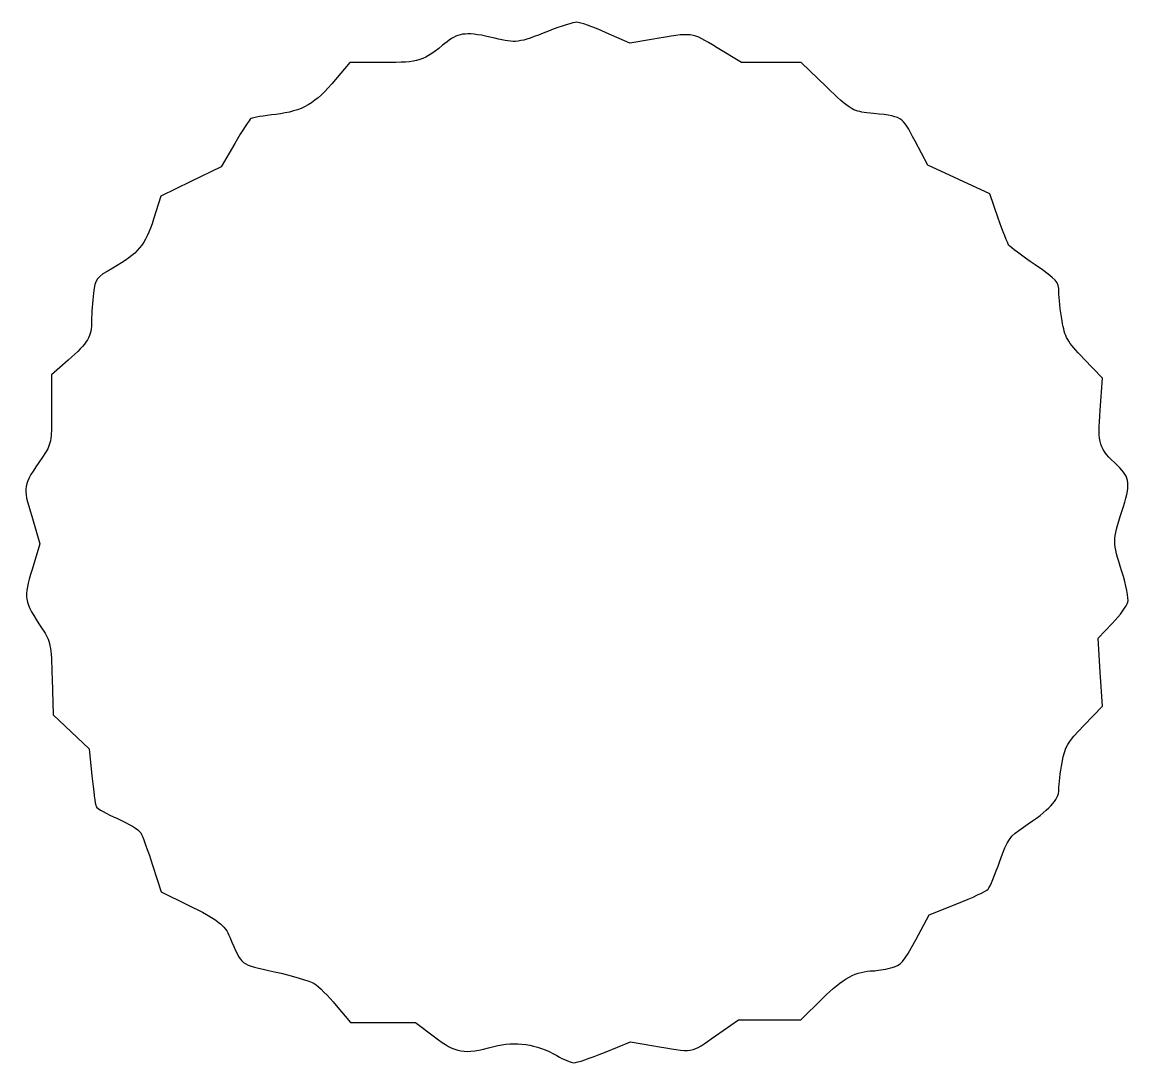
# Model space of a CAD drawing. Header units: centimetres. Extents: x -11.3 to 5, y -11.9 to 3.4.
import ezdxf

# ---------------------------------------------------------------- set-up
doc = ezdxf.new("R2010")
doc.units = ezdxf.units.CM
doc.header["$MEASUREMENT"] = 0
doc.layers.add('Layer 1', color=7, linetype='Continuous')

msp = doc.modelspace()

# ---------------------------------------------------------------- linework, layer by layer
at = {"layer": 'Layer 1'}
msp.add_open_spline([(-3.42842, -11.78008), (-3.72627, -11.6088), (-4.03289, -11.56472), (-4.35084, -11.64749), (-4.35084, -11.64749), (-4.79667, -11.76354), (-4.90283, -11.74635), (-5.21895, -11.50685), (-5.21895, -11.50685), (-5.21895, -11.50685), (-5.49695, -11.29624), (-5.49695, -11.29624), (-5.49695, -11.29624), (-5.49695, -11.29624), (-5.97399, -11.29624), (-5.97399, -11.29624), (-5.97399, -11.29624), (-5.97399, -11.29624), (-6.45103, -11.29624), (-6.45103, -11.29624), (-6.45103, -11.29624), (-6.45103, -11.29624), (-6.65895, -11.04555), (-6.65895, -11.04555), (-6.65895, -11.04555), (-6.77331, -10.90767), (-6.91862, -10.76311), (-6.98186, -10.72432), (-6.98186, -10.72432), (-7.0451, -10.68552), (-7.30736, -10.60757), (-7.56466, -10.5511), (-7.56466, -10.5511), (-8.07452, -10.43921), (-8.04323, -10.46341), (-8.21732, -10.04617), (-8.21732, -10.04617), (-8.29327, -9.86414), (-8.38953, -9.79028), (-8.83891, -9.56926), (-8.83891, -9.56926), (-8.83891, -9.56926), (-9.22429, -9.37971), (-9.22429, -9.37971), (-9.22429, -9.37971), (-9.22429, -9.37971), (-9.34976, -8.99113), (-9.34976, -8.99113), (-9.34976, -8.99113), (-9.41877, -8.77741), (-9.49725, -8.56402), (-9.52417, -8.51693), (-9.52417, -8.51693), (-9.55108, -8.46983), (-9.70408, -8.3757), (-9.86415, -8.30774), (-9.86415, -8.30774), (-10.02422, -8.23979), (-10.16534, -8.15938), (-10.17775, -8.12906), (-10.17775, -8.12906), (-10.19015, -8.09874), (-10.21774, -7.89687), (-10.23905, -7.68047), (-10.23905, -7.68047), (-10.23905, -7.68047), (-10.2778, -7.28699), (-10.2778, -7.28699), (-10.2778, -7.28699), (-10.2778, -7.28699), (-10.54225, -7.0369), (-10.54225, -7.0369), (-10.54225, -7.0369), (-10.54225, -7.0369), (-10.8067, -6.7868), (-10.8067, -6.7868), (-10.8067, -6.7868), (-10.8067, -6.7868), (-10.82173, -6.25636), (-10.82173, -6.25636), (-10.82173, -6.25636), (-10.83588, -5.75727), (-10.84446, -5.71422), (-10.96693, -5.52786), (-10.96693, -5.52786), (-11.23832, -5.11488), (-11.24533, -5.07384), (-11.11581, -4.65592), (-11.11581, -4.65592), (-11.11581, -4.65592), (-11.00024, -4.28299), (-11.00024, -4.28299), (-11.00024, -4.28299), (-11.00024, -4.28299), (-11.12112, -3.87738), (-11.12112, -3.87738), (-11.12112, -3.87738), (-11.25616, -3.42429), (-11.26102, -3.45085), (-10.96227, -3.00977), (-10.96227, -3.00977), (-10.83389, -2.82022), (-10.82919, -2.79548), (-10.82919, -2.30807), (-10.82919, -2.30807), (-10.82919, -2.30807), (-10.82919, -1.80285), (-10.82919, -1.80285), (-10.82919, -1.80285), (-10.82919, -1.80285), (-10.58687, -1.58972), (-10.58687, -1.58972), (-10.58687, -1.58972), (-10.29498, -1.333), (-10.24448, -1.24774), (-10.24397, -1.01079), (-10.24397, -1.01079), (-10.24376, -0.91081), (-10.23078, -0.72925), (-10.21514, -0.60732), (-10.21514, -0.60732), (-10.18756, -0.39229), (-10.17911, -0.3813), (-9.93437, -0.24187), (-9.93437, -0.24187), (-9.56004, -0.02862), (-9.45639, 0.09574), (-9.33537, 0.47676), (-9.33537, 0.47676), (-9.33537, 0.47676), (-9.22834, 0.81374), (-9.22834, 0.81374), (-9.22834, 0.81374), (-9.22834, 0.81374), (-8.78775, 1.02771), (-8.78775, 1.02771), (-8.78775, 1.02771), (-8.78775, 1.02771), (-8.34716, 1.24169), (-8.34716, 1.24169), (-8.34716, 1.24169), (-8.34716, 1.24169), (-8.1468, 1.58438), (-8.1468, 1.58438), (-8.1468, 1.58438), (-8.0366, 1.77286), (-7.9283, 1.93757), (-7.90613, 1.95039), (-7.90613, 1.95039), (-7.88397, 1.96322), (-7.72131, 1.9907), (-7.54468, 2.01147), (-7.54468, 2.01147), (-7.15598, 2.05717), (-6.9671, 2.16745), (-6.66894, 2.52279), (-6.66894, 2.52279), (-6.66894, 2.52279), (-6.4595, 2.77239), (-6.4595, 2.77239), (-6.4595, 2.77239), (-6.4595, 2.77239), (-5.96332, 2.77239), (-5.96332, 2.77239), (-5.96332, 2.77239), (-5.42784, 2.77239), (-5.40279, 2.78057), (-5.03557, 3.07509), (-5.03557, 3.07509), (-4.86382, 3.21284), (-4.73141, 3.2227), (-4.33742, 3.12711), (-4.33742, 3.12711), (-4.02424, 3.05113), (-3.99698, 3.05474), (-3.54791, 3.23172), (-3.54791, 3.23172), (-3.36596, 3.30343), (-3.1808, 3.3621), (-3.13645, 3.3621), (-3.13645, 3.3621), (-3.09209, 3.3621), (-2.89897, 3.29236), (-2.70729, 3.20713), (-2.70729, 3.20713), (-2.70729, 3.20713), (-2.35878, 3.05217), (-2.35878, 3.05217), (-2.35878, 3.05217), (-2.35878, 3.05217), (-2.03907, 3.10754), (-2.03907, 3.10754), (-2.03907, 3.10754), (-1.41993, 3.21477), (-1.467, 3.22067), (-1.07818, 2.98713), (-1.07818, 2.98713), (-1.07818, 2.98713), (-0.72065, 2.77239), (-0.72065, 2.77239), (-0.72065, 2.77239), (-0.72065, 2.77239), (-0.28334, 2.77239), (-0.28334, 2.77239), (-0.28334, 2.77239), (-0.28334, 2.77239), (0.15396, 2.77239), (0.15396, 2.77239), (0.15396, 2.77239), (0.15396, 2.77239), (0.52193, 2.41691), (0.52193, 2.41691), (0.52193, 2.41691), (0.8662, 2.08431), (0.90437, 2.05979), (1.11482, 2.03596), (1.11482, 2.03596), (1.66352, 1.97385), (1.61745, 2.00112), (1.82015, 1.61843), (1.82015, 1.61843), (1.82015, 1.61843), (2.00518, 1.26911), (2.00518, 1.26911), (2.00518, 1.26911), (2.00518, 1.26911), (2.45982, 1.05741), (2.45982, 1.05741), (2.45982, 1.05741), (2.45982, 1.05741), (2.91445, 0.8457), (2.91445, 0.8457), (2.91445, 0.8457), (2.91445, 0.8457), (3.03833, 0.49275), (3.03833, 0.49275), (3.03833, 0.49275), (3.10647, 0.29862), (3.17729, 0.11919), (3.19571, 0.09401), (3.19571, 0.09401), (3.21413, 0.06883), (3.3861, -0.05986), (3.57785, -0.19197), (3.57785, -0.19197), (3.90373, -0.41648), (3.92652, -0.44238), (3.92684, -0.58847), (3.92684, -0.58847), (3.92703, -0.67443), (3.94815, -0.86577), (3.97378, -1.01367), (3.97378, -1.01367), (4.01596, -1.25703), (4.04621, -1.30978), (4.29233, -1.56907), (4.29233, -1.56907), (4.29233, -1.56907), (4.56428, -1.85557), (4.56428, -1.85557), (4.56428, -1.85557), (4.56428, -1.85557), (4.53207, -2.32082), (4.53207, -2.32082), (4.53207, -2.32082), (4.4968, -2.83041), (4.51166, -2.87761), (4.78942, -3.13842), (4.78942, -3.13842), (4.97248, -3.31032), (4.98163, -3.40777), (4.85206, -3.80551), (4.85206, -3.80551), (4.70981, -4.24217), (4.7098, -4.24892), (4.85026, -4.68625), (4.85026, -4.68625), (4.91296, -4.88146), (4.95315, -5.08351), (4.93957, -5.13525), (4.93957, -5.13525), (4.92599, -5.18699), (4.82202, -5.32721), (4.70853, -5.44686), (4.70853, -5.44686), (4.70853, -5.44686), (4.50219, -5.66439), (4.50219, -5.66439), (4.50219, -5.66439), (4.50219, -5.66439), (4.53414, -6.16227), (4.53414, -6.16227), (4.53414, -6.16227), (4.53414, -6.16227), (4.56609, -6.66016), (4.56609, -6.66016), (4.56609, -6.66016), (4.56609, -6.66016), (4.29471, -6.94169), (4.29471, -6.94169), (4.29471, -6.94169), (4.05297, -7.19247), (4.01805, -7.25164), (3.97492, -7.48354), (3.97492, -7.48354), (3.94829, -7.62672), (3.9265, -7.80581), (3.9265, -7.88152), (3.9265, -7.88152), (3.9265, -8.03438), (3.79355, -8.17572), (3.40873, -8.43197), (3.40873, -8.43197), (3.20507, -8.56758), (3.17737, -8.60765), (3.06309, -8.93195), (3.06309, -8.93195), (2.99476, -9.12586), (2.91693, -9.30924), (2.89014, -9.33946), (2.89014, -9.33946), (2.86335, -9.36969), (2.65818, -9.46693), (2.4342, -9.55555), (2.4342, -9.55555), (2.4342, -9.55555), (2.02697, -9.71668), (2.02697, -9.71668), (2.02697, -9.71668), (2.02697, -9.71668), (1.83028, -10.08308), (1.83028, -10.08308), (1.83028, -10.08308), (1.65122, -10.41664), (1.6184, -10.45343), (1.46418, -10.49354), (1.46418, -10.49354), (1.371, -10.51776), (1.25663, -10.53769), (1.21002, -10.53782), (1.21002, -10.53782), (0.96255, -10.53851), (0.76458, -10.64623), (0.46118, -10.94529), (0.46118, -10.94529), (0.46118, -10.94529), (0.14786, -11.25412), (0.14786, -11.25412), (0.14786, -11.25412), (0.14786, -11.25412), (-0.30938, -11.25412), (-0.30938, -11.25412), (-0.30938, -11.25412), (-0.30938, -11.25412), (-0.76662, -11.25412), (-0.76662, -11.25412), (-0.76662, -11.25412), (-0.76662, -11.25412), (-1.10121, -11.48992), (-1.10121, -11.48992), (-1.10121, -11.48992), (-1.4678, -11.74826), (-1.4124, -11.73981), (-2.03426, -11.63234), (-2.03426, -11.63234), (-2.03426, -11.63234), (-2.34917, -11.57792), (-2.34917, -11.57792), (-2.34917, -11.57792), (-2.34917, -11.57792), (-2.72823, -11.73193), (-2.72823, -11.73193), (-2.72823, -11.73193), (-2.93671, -11.81664), (-3.13916, -11.88536), (-3.1781, -11.88463), (-3.1781, -11.88463), (-3.21704, -11.88391), (-3.32969, -11.83686), (-3.42842, -11.78008)], degree=3, knots=[0, 0, 0, 0, 0.01041667, 0.01041667, 0.01041667, 0.01041667, 0.02083333, 0.02083333, 0.02083333, 0.02083333, 0.03125, 0.03125, 0.03125, 0.03125, 0.04166667, 0.04166667, 0.04166667, 0.04166667, 0.05208333, 0.05208333, 0.05208333, 0.05208333, 0.0625, 0.0625, 0.0625, 0.0625, 0.07291667, 0.07291667, 0.07291667, 0.07291667, 0.08333333, 0.08333333, 0.08333333, 0.08333333, 0.09375, 0.09375, 0.09375, 0.09375, 0.10416667, 0.10416667, 0.10416667, 0.10416667, 0.11458333, 0.11458333, 0.11458333, 0.11458333, 0.125, 0.125, 0.125, 0.125, 0.13541667, 0.13541667, 0.13541667, 0.13541667, 0.14583333, 0.14583333, 0.14583333, 0.14583333, 0.15625, 0.15625, 0.15625, 0.15625, 0.16666667, 0.16666667, 0.16666667, 0.16666667, 0.17708333, 0.17708333, 0.17708333, 0.17708333, 0.1875, 0.1875, 0.1875, 0.1875, 0.19791667, 0.19791667, 0.19791667, 0.19791667, 0.20833333, 0.20833333, 0.20833333, 0.20833333, 0.21875, 0.21875, 0.21875, 0.21875, 0.22916667, 0.22916667, 0.22916667, 0.22916667, 0.23958333, 0.23958333, 0.23958333, 0.23958333, 0.25, 0.25, 0.25, 0.25, 0.26041667, 0.26041667, 0.26041667, 0.26041667, 0.27083333, 0.27083333, 0.27083333, 0.27083333, 0.28125, 0.28125, 0.28125, 0.28125, 0.29166667, 0.29166667, 0.29166667, 0.29166667, 0.30208333, 0.30208333, 0.30208333, 0.30208333, 0.3125, 0.3125, 0.3125, 0.3125, 0.32291667, 0.32291667, 0.32291667, 0.32291667, 0.33333333, 0.33333333, 0.33333333, 0.33333333, 0.34375, 0.34375, 0.34375, 0.34375, 0.35416667, 0.35416667, 0.35416667, 0.35416667, 0.36458333, 0.36458333, 0.36458333, 0.36458333, 0.375, 0.375, 0.375, 0.375, 0.38541667, 0.38541667, 0.38541667, 0.38541667, 0.39583333, 0.39583333, 0.39583333, 0.39583333, 0.40625, 0.40625, 0.40625, 0.40625, 0.41666667, 0.41666667, 0.41666667, 0.41666667, 0.42708333, 0.42708333, 0.42708333, 0.42708333, 0.4375, 0.4375, 0.4375, 0.4375, 0.44791667, 0.44791667, 0.44791667, 0.44791667, 0.45833333, 0.45833333, 0.45833333, 0.45833333, 0.46875, 0.46875, 0.46875, 0.46875, 0.47916667, 0.47916667, 0.47916667, 0.47916667, 0.48958333, 0.48958333, 0.48958333, 0.48958333, 0.5, 0.5, 0.5, 0.5, 0.51041667, 0.51041667, 0.51041667, 0.51041667, 0.52083333, 0.52083333, 0.52083333, 0.52083333, 0.53125, 0.53125, 0.53125, 0.53125, 0.54166667, 0.54166667, 0.54166667, 0.54166667, 0.55208333, 0.55208333, 0.55208333, 0.55208333, 0.5625, 0.5625, 0.5625, 0.5625, 0.57291667, 0.57291667, 0.57291667, 0.57291667, 0.58333333, 0.58333333, 0.58333333, 0.58333333, 0.59375, 0.59375, 0.59375, 0.59375, 0.60416667, 0.60416667, 0.60416667, 0.60416667, 0.61458333, 0.61458333, 0.61458333, 0.61458333, 0.625, 0.625, 0.625, 0.625, 0.63541667, 0.63541667, 0.63541667, 0.63541667, 0.64583333, 0.64583333, 0.64583333, 0.64583333, 0.65625, 0.65625, 0.65625, 0.65625, 0.66666667, 0.66666667, 0.66666667, 0.66666667, 0.67708333, 0.67708333, 0.67708333, 0.67708333, 0.6875, 0.6875, 0.6875, 0.6875, 0.69791667, 0.69791667, 0.69791667, 0.69791667, 0.70833333, 0.70833333, 0.70833333, 0.70833333, 0.71875, 0.71875, 0.71875, 0.71875, 0.72916667, 0.72916667, 0.72916667, 0.72916667, 0.73958333, 0.73958333, 0.73958333, 0.73958333, 0.75, 0.75, 0.75, 0.75, 0.76041667, 0.76041667, 0.76041667, 0.76041667, 0.77083333, 0.77083333, 0.77083333, 0.77083333, 0.78125, 0.78125, 0.78125, 0.78125, 0.79166667, 0.79166667, 0.79166667, 0.79166667, 0.80208333, 0.80208333, 0.80208333, 0.80208333, 0.8125, 0.8125, 0.8125, 0.8125, 0.82291667, 0.82291667, 0.82291667, 0.82291667, 0.83333333, 0.83333333, 0.83333333, 0.83333333, 0.84375, 0.84375, 0.84375, 0.84375, 0.85416667, 0.85416667, 0.85416667, 0.85416667, 0.86458333, 0.86458333, 0.86458333, 0.86458333, 0.875, 0.875, 0.875, 0.875, 0.88541667, 0.88541667, 0.88541667, 0.88541667, 0.89583333, 0.89583333, 0.89583333, 0.89583333, 0.90625, 0.90625, 0.90625, 0.90625, 0.91666667, 0.91666667, 0.91666667, 0.91666667, 0.92708333, 0.92708333, 0.92708333, 0.92708333, 0.9375, 0.9375, 0.9375, 0.9375, 0.94791667, 0.94791667, 0.94791667, 0.94791667, 0.95833333, 0.95833333, 0.95833333, 0.95833333, 0.96875, 0.96875, 0.96875, 0.96875, 0.97916667, 0.97916667, 0.97916667, 0.97916667, 1, 1, 1, 1], dxfattribs=at)

doc.saveas('drawing.dxf')
